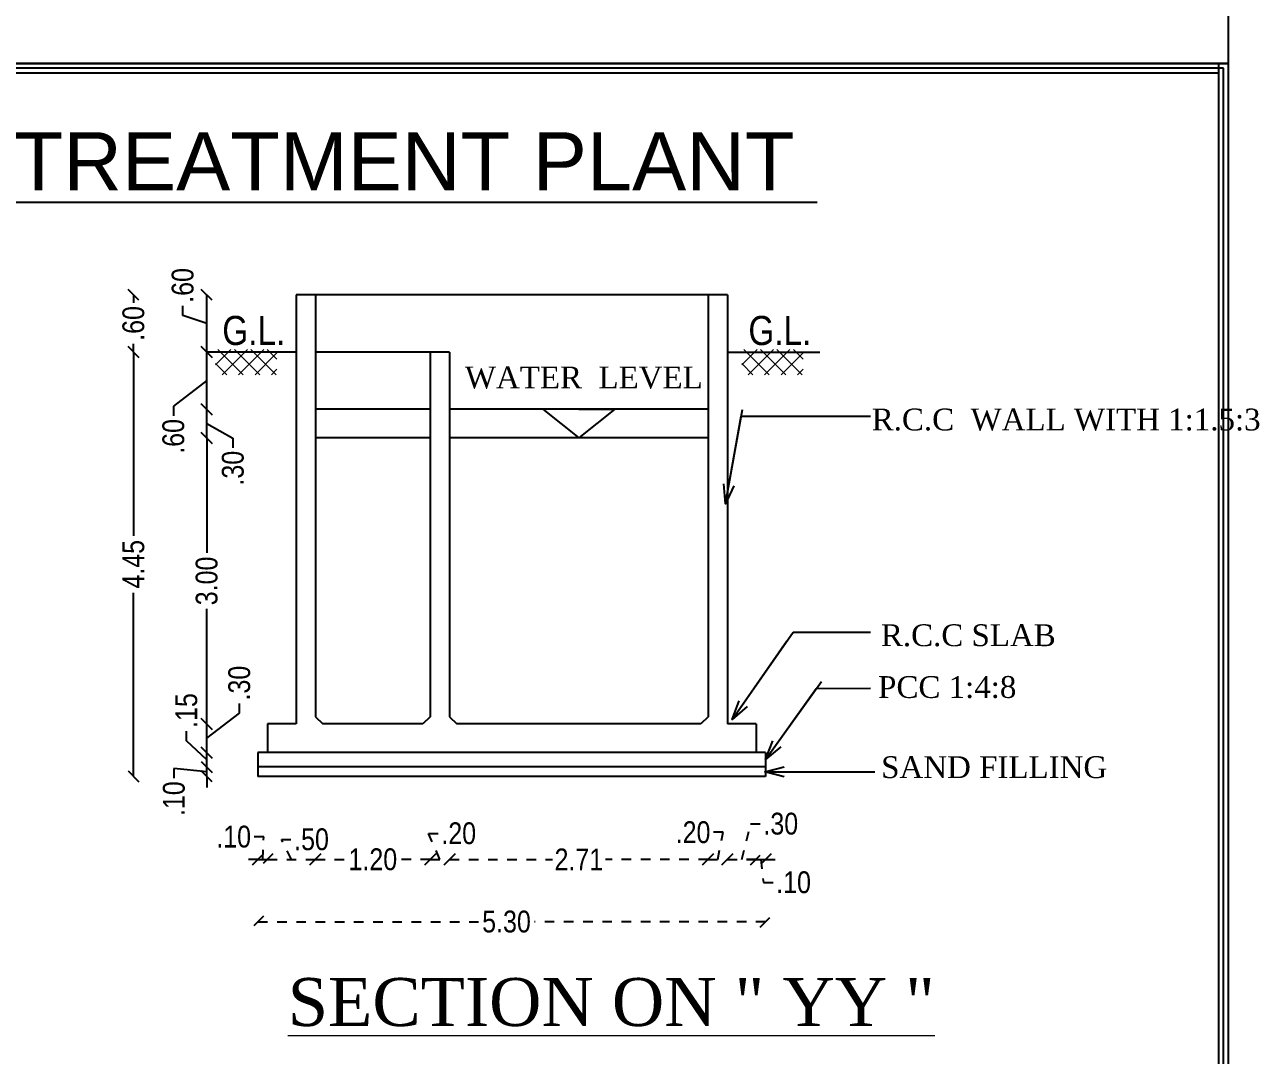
# Model space of a CAD drawing. Header units: metres. Extents: x 3396 to 3562, y 2179 to 2331.
# Drawn here: x 3548.94 to 3561.8, y 2260.98 to 2271.71 of the extents above; entities that cross this region are included whole.
import ezdxf

# ---------------------------------------------------------------- set-up
doc = ezdxf.new("R2010")
doc.units = ezdxf.units.M
doc.header["$PDMODE"] = 34
doc.linetypes.add('CENTER', pattern=[2, 1.25, -0.25, 0.25, -0.25])
for name, color, linetype in [('BLK_2_LVL_0_FRONT_SETBACK', 2, 'Continuous'), ('JOINERY', 1, 'Continuous'), ('WALL', 1, 'Continuous')]:
    doc.layers.add(name, color=color, linetype=linetype)
for name, color, linetype, lineweight in [('DIM', 140, 'Continuous', 15), ('GRID', 252, 'CENTER', 5), ('text', 7, 'Continuous', 5)]:
    doc.layers.add(name, color=color, linetype=linetype, lineweight=lineweight)
doc.styles.add('BOUND1', font='times.ttf')
doc.styles.add('HANDWRITE', font='ARIALN.TTF')
doc.styles.get("Standard").update_dxf_attribs({"font": 'arial.ttf'})
doc.dimstyles.new('APP', dxfattribs={"dimscale": 0, "dimtxt": 9, "dimasz": 4.5, "dimexe": 0.18, "dimexo": 0.0625, "dimgap": 2, "dimtad": 0, "dimlfac": 0.0254, "dimzin": 4, "dimdsep": 46, "dimtxsty": 'HANDWRITE', "dimblk1": 'OBLIQUE', "dimblk2": 'OBLIQUE', "dimsah": 1, "dimcen": 0.09, "dimse1": 1, "dimse2": 1, "dimadec": 0, "dimazin": 0, "dimtfac": 1, "dimtmove": 0, "dimatfit": 3, "dimldrblk": 'OBLIQUE', "dimfxl": 0, "dimtolj": 1, "dimtzin": 0, "dimarcsym": 0})

# ---------------------------------------------------------------- blocks, each defined once
blk = doc.blocks.new('A$C73E90540')
at = {"layer": 'WALL'}
blk.add_lwpolyline([(-17.105, -5.758), (13.291, -5.758), (13.291, 6.141), (-17.105, 6.141)], close=True, dxfattribs=at)
blk = doc.blocks.new('_Oblique')
at = {"color": 0, "linetype": 'ByBlock', "lineweight": -2}
blk.add_line((-0.5, -0.5), (0.5, 0.5), dxfattribs=at)
blk = doc.blocks.new('*D88')
at = {"layer": 'Defpoints', "color": 0}
for p in [(316259.94, -10587.26), (316269.98, -10587.26), (316269.98, -10591.2)]:
    blk.add_point(p, dxfattribs=at)
at = {"layer": 'DIM', "color": 0, "lineweight": -2}
for p, q in [((316259.94, -10587.26), (316259.94, -10582.76)), ((316259.94, -10589.23), (316246.41, -10587.93)), ((316246.41, -10587.93), (316246.41, -10591.93)), ((316259.94, -10591.2), (316259.94, -10587.26)), ((316259.94, -10591.2), (316259.94, -10587.26)), ((316259.94, -10591.2), (316259.94, -10595.7))]:
    blk.add_line(p, q, dxfattribs=at)
at = {"layer": 'DIM', "color": 0, "lineweight": -2, "xscale": 4.5, "yscale": 4.5, "zscale": 4.5}
for p, rotation in [((316259.94, -10587.26), 270), ((316259.94, -10591.2), 90)]:
    blk.add_blockref('_Oblique', p, dxfattribs=dict(at, rotation=rotation))
at = {"layer": 'DIM', "color": 0, "insert": (316246.41, -10600.36), "char_height": 9, "attachment_point": 5, "rotation": 90, "style": 'HANDWRITE'}
blk.add_mtext('\\A1;.10', dxfattribs=at)
blk = doc.blocks.new('*D89')
at = {"layer": 'Defpoints', "color": 0}
for p in [(316259.94, -10581.36), (316269.98, -10581.36), (316269.98, -10587.26)]:
    blk.add_point(p, dxfattribs=at)
at = {"layer": 'DIM', "color": 0, "lineweight": -2}
for p, q in [((316251.57, -10576.48), (316251.57, -10572.48)), ((316259.94, -10584.31), (316251.57, -10576.48)), ((316259.94, -10587.26), (316259.94, -10581.36))]:
    blk.add_line(p, q, dxfattribs=at)
at = {"layer": 'DIM', "color": 0, "lineweight": -2, "xscale": 4.5, "yscale": 4.5, "zscale": 4.5}
for p, rotation in [((316259.94, -10581.36), 90), ((316259.94, -10587.26), 270)]:
    blk.add_blockref('_Oblique', p, dxfattribs=dict(at, rotation=rotation))
at = {"layer": 'DIM', "color": 0, "insert": (316251.57, -10564), "char_height": 9, "attachment_point": 5, "rotation": 90, "style": 'HANDWRITE'}
blk.add_mtext('\\A1;.15', dxfattribs=at)
blk = doc.blocks.new('*D90')
at = {"layer": 'Defpoints', "color": 0}
for p in [(316259.94, -10569.56), (316273.91, -10569.56), (316269.98, -10581.36)]:
    blk.add_point(p, dxfattribs=at)
at = {"layer": 'DIM', "color": 0, "lineweight": -2}
for p, q in [((316259.94, -10575.46), (316273.4, -10565.14)), ((316273.4, -10565.14), (316273.4, -10561.14)), ((316259.94, -10581.36), (316259.94, -10569.56))]:
    blk.add_line(p, q, dxfattribs=at)
at = {"layer": 'DIM', "color": 0, "lineweight": -2, "xscale": 4.5, "yscale": 4.5, "zscale": 4.5}
for p, rotation in [((316259.94, -10569.56), 90), ((316259.94, -10581.36), 270)]:
    blk.add_blockref('_Oblique', p, dxfattribs=dict(at, rotation=rotation))
at = {"layer": 'DIM', "color": 0, "insert": (316273.4, -10552.7), "char_height": 9, "attachment_point": 5, "rotation": 90, "style": 'HANDWRITE'}
blk.add_mtext('\\A1;.30', dxfattribs=at)
blk = doc.blocks.new('*D91')
at = {"layer": 'Defpoints', "color": 0}
for p in [(316259.94, -10451.53), (316293.72, -10451.53), (316273.91, -10569.56)]:
    blk.add_point(p, dxfattribs=at)
at = {"layer": 'DIM', "color": 0, "lineweight": -2}
for p, q in [((316259.94, -10451.53), (316259.94, -10498.97)), ((316259.94, -10569.56), (316259.94, -10522.12))]:
    blk.add_line(p, q, dxfattribs=at)
at = {"layer": 'DIM', "color": 0, "lineweight": -2, "xscale": 4.5, "yscale": 4.5, "zscale": 4.5}
for p, rotation in [((316259.94, -10451.53), 90), ((316259.94, -10569.56), 270)]:
    blk.add_blockref('_Oblique', p, dxfattribs=dict(at, rotation=rotation))
at = {"layer": 'DIM', "color": 0, "insert": (316259.94, -10510.54), "char_height": 9, "attachment_point": 5, "rotation": 90, "style": 'HANDWRITE'}
blk.add_mtext('\\A1;3.00', dxfattribs=at)
blk = doc.blocks.new('*D92')
at = {"layer": 'Defpoints', "color": 0}
for p in [(316259.94, -10439.72), (316293.72, -10439.72), (316293.72, -10451.53)]:
    blk.add_point(p, dxfattribs=at)
at = {"layer": 'DIM', "color": 0, "lineweight": -2}
for p, q in [((316259.94, -10451.53), (316259.94, -10439.72)), ((316259.94, -10445.62), (316270.74, -10451.6)), ((316270.74, -10451.6), (316270.74, -10455.6))]:
    blk.add_line(p, q, dxfattribs=at)
at = {"layer": 'DIM', "color": 0, "lineweight": -2, "xscale": 4.5, "yscale": 4.5, "zscale": 4.5}
for p, rotation in [((316259.94, -10439.72), 90), ((316259.94, -10451.53), 270)]:
    blk.add_blockref('_Oblique', p, dxfattribs=dict(at, rotation=rotation))
at = {"layer": 'DIM', "color": 0, "insert": (316270.74, -10464.03), "char_height": 9, "attachment_point": 5, "rotation": 90, "style": 'HANDWRITE'}
blk.add_mtext('\\A1;.30', dxfattribs=at)
blk = doc.blocks.new('*D93')
at = {"layer": 'Defpoints', "color": 0}
for p in [(316259.94, -10416.12), (316293.72, -10416.12), (316293.72, -10439.72)]:
    blk.add_point(p, dxfattribs=at)
at = {"layer": 'DIM', "color": 0, "lineweight": -2}
for p, q in [((316259.94, -10439.72), (316259.94, -10416.12)), ((316259.94, -10427.92), (316246.2, -10438.47)), ((316246.2, -10438.47), (316246.2, -10442.47))]:
    blk.add_line(p, q, dxfattribs=at)
at = {"layer": 'DIM', "color": 0, "lineweight": -2, "xscale": 4.5, "yscale": 4.5, "zscale": 4.5}
for p, rotation in [((316259.94, -10416.12), 90), ((316259.94, -10439.72), 270)]:
    blk.add_blockref('_Oblique', p, dxfattribs=dict(at, rotation=rotation))
at = {"layer": 'DIM', "color": 0, "insert": (316246.2, -10450.91), "char_height": 9, "attachment_point": 5, "rotation": 90, "style": 'HANDWRITE'}
blk.add_mtext('\\A1;.60', dxfattribs=at)
blk = doc.blocks.new('*D94')
at = {"layer": 'Defpoints', "color": 0}
for p in [(316259.94, -10392.51), (316293.72, -10392.51), (316293.72, -10416.12)]:
    blk.add_point(p, dxfattribs=at)
at = {"layer": 'DIM', "color": 0, "lineweight": -2}
for p, q in [((316250.04, -10401.06), (316250.04, -10397.06)), ((316259.94, -10416.12), (316259.94, -10392.51)), ((316259.94, -10404.31), (316250.04, -10401.06))]:
    blk.add_line(p, q, dxfattribs=at)
at = {"layer": 'DIM', "color": 0, "lineweight": -2, "xscale": 4.5, "yscale": 4.5, "zscale": 4.5}
for p, rotation in [((316259.94, -10392.51), 90), ((316259.94, -10416.12), 270)]:
    blk.add_blockref('_Oblique', p, dxfattribs=dict(at, rotation=rotation))
at = {"layer": 'DIM', "color": 0, "insert": (316250.04, -10388.63), "char_height": 9, "attachment_point": 5, "rotation": 90, "style": 'HANDWRITE'}
blk.add_mtext('\\A1;.60', dxfattribs=at)
blk = doc.blocks.new('*D95')
at = {"layer": 'Defpoints', "color": 0}
for p in [(316229.71, -10416.12), (316296.8, -10416.12), (316281.07, -10591.2)]:
    blk.add_point(p, dxfattribs=at)
at = {"layer": 'DIM', "color": 0, "lineweight": -2}
for p, q in [((316229.71, -10416.12), (316229.71, -10491.9)), ((316229.71, -10591.2), (316229.71, -10515.42))]:
    blk.add_line(p, q, dxfattribs=at)
at = {"layer": 'DIM', "color": 0, "lineweight": -2, "xscale": 4.5, "yscale": 4.5, "zscale": 4.5}
for p, rotation in [((316229.71, -10416.12), 90), ((316229.71, -10591.2), 270)]:
    blk.add_blockref('_Oblique', p, dxfattribs=dict(at, rotation=rotation))
at = {"layer": 'DIM', "color": 0, "insert": (316229.71, -10503.66), "char_height": 9, "attachment_point": 5, "rotation": 90, "style": 'HANDWRITE'}
blk.add_mtext('\\A1;4.45', dxfattribs=at)
blk = doc.blocks.new('*D96')
at = {"layer": 'Defpoints', "color": 0}
for p in [(316229.71, -10392.51), (316296.8, -10392.51), (316296.8, -10416.12)]:
    blk.add_point(p, dxfattribs=at)
at = {"layer": 'DIM', "color": 0, "lineweight": -2}
for p, q in [((316229.71, -10392.51), (316229.71, -10395.88)), ((316229.71, -10416.12), (316229.71, -10412.75))]:
    blk.add_line(p, q, dxfattribs=at)
at = {"layer": 'DIM', "color": 0, "lineweight": -2, "xscale": 4.5, "yscale": 4.5, "zscale": 4.5}
for p, rotation in [((316229.71, -10392.51), 90), ((316229.71, -10416.12), 270)]:
    blk.add_blockref('_Oblique', p, dxfattribs=dict(at, rotation=rotation))
at = {"layer": 'DIM', "color": 0, "insert": (316229.71, -10404.31), "char_height": 9, "attachment_point": 5, "rotation": 90, "style": 'HANDWRITE'}
blk.add_mtext('\\A1;.60', dxfattribs=at)
blk = doc.blocks.new('*D140')
at = {"layer": 'Defpoints', "color": 0}
for p in [(316281.07, -10581.36), (316285, -10581.36), (316285, -10625.43)]:
    blk.add_point(p, dxfattribs=at)
at = {"layer": 'GRID', "color": 0, "lineweight": -2}
for p, q in [((316283.49, -10616.08), (316279.49, -10616.08)), ((316283.03, -10625.43), (316283.49, -10616.08)), ((316281.07, -10625.43), (316276.57, -10625.43)), ((316281.07, -10625.43), (316285, -10625.43)), ((316281.07, -10625.43), (316285, -10625.43)), ((316285, -10625.43), (316289.5, -10625.43))]:
    blk.add_line(p, q, dxfattribs=at)
at = {"layer": 'GRID', "color": 0, "lineweight": -2, "xscale": 4.5, "yscale": 4.5, "zscale": 4.5}
blk.add_blockref('_Oblique', (316281.07, -10625.43), dxfattribs=at)
at = {"layer": 'GRID', "color": 0, "lineweight": -2, "xscale": 4.5, "yscale": 4.5, "zscale": 4.5, "rotation": 180}
blk.add_blockref('_Oblique', (316285, -10625.43), dxfattribs=at)
at = {"layer": 'GRID', "color": 0, "insert": (316271.05, -10616.08), "char_height": 9, "attachment_point": 5, "style": 'HANDWRITE'}
blk.add_mtext('\\A1;.10', dxfattribs=at)
blk = doc.blocks.new('*D141')
at = {"layer": 'Defpoints', "color": 0}
for p in [(316304.8, -10521.08), (316285, -10581.36), (316304.8, -10625.43)]:
    blk.add_point(p, dxfattribs=at)
at = {"layer": 'GRID', "color": 0, "lineweight": -2}
for p, q in [((316294.9, -10625.43), (316290.74, -10617.18)), ((316290.74, -10617.18), (316294.74, -10617.18)), ((316285, -10625.43), (316304.8, -10625.43))]:
    blk.add_line(p, q, dxfattribs=at)
at = {"layer": 'GRID', "color": 0, "lineweight": -2, "xscale": 4.5, "yscale": 4.5, "zscale": 4.5, "rotation": 180}
blk.add_blockref('_Oblique', (316285, -10625.43), dxfattribs=at)
at = {"layer": 'GRID', "color": 0, "lineweight": -2, "xscale": 4.5, "yscale": 4.5, "zscale": 4.5}
blk.add_blockref('_Oblique', (316304.8, -10625.43), dxfattribs=at)
at = {"layer": 'GRID', "color": 0, "insert": (316303.18, -10617.18), "char_height": 9, "attachment_point": 5, "style": 'HANDWRITE'}
blk.add_mtext('\\A1;.50', dxfattribs=at)
blk = doc.blocks.new('*D142')
at = {"layer": 'Defpoints', "color": 0}
for p in [(316304.8, -10521.08), (316352.17, -10521.08), (316352.17, -10625.43)]:
    blk.add_point(p, dxfattribs=at)
at = {"layer": 'GRID', "color": 0, "lineweight": -2}
for p, q in [((316304.8, -10625.43), (316317.26, -10625.43)), ((316352.17, -10625.43), (316339.71, -10625.43))]:
    blk.add_line(p, q, dxfattribs=at)
at = {"layer": 'GRID', "color": 0, "lineweight": -2, "xscale": 4.5, "yscale": 4.5, "zscale": 4.5, "rotation": 180}
blk.add_blockref('_Oblique', (316304.8, -10625.43), dxfattribs=at)
at = {"layer": 'GRID', "color": 0, "lineweight": -2, "xscale": 4.5, "yscale": 4.5, "zscale": 4.5}
blk.add_blockref('_Oblique', (316352.17, -10625.43), dxfattribs=at)
at = {"layer": 'GRID', "color": 0, "insert": (316328.49, -10625.43), "char_height": 9, "attachment_point": 5, "style": 'HANDWRITE'}
blk.add_mtext('\\A1;1.20', dxfattribs=at)
blk = doc.blocks.new('*D143')
at = {"layer": 'Defpoints', "color": 0}
for p in [(316352.17, -10521.08), (316360.17, -10521.08), (316360.17, -10625.43)]:
    blk.add_point(p, dxfattribs=at)
at = {"layer": 'GRID', "color": 0, "lineweight": -2}
for p, q in [((316356.17, -10625.43), (316351.47, -10614.69)), ((316351.47, -10614.69), (316355.47, -10614.69)), ((316352.17, -10625.43), (316360.17, -10625.43))]:
    blk.add_line(p, q, dxfattribs=at)
at = {"layer": 'GRID', "color": 0, "lineweight": -2, "xscale": 4.5, "yscale": 4.5, "zscale": 4.5, "rotation": 180}
blk.add_blockref('_Oblique', (316352.17, -10625.43), dxfattribs=at)
at = {"layer": 'GRID', "color": 0, "lineweight": -2, "xscale": 4.5, "yscale": 4.5, "zscale": 4.5}
blk.add_blockref('_Oblique', (316360.17, -10625.43), dxfattribs=at)
at = {"layer": 'GRID', "color": 0, "insert": (316363.91, -10614.69), "char_height": 9, "attachment_point": 5, "style": 'HANDWRITE'}
blk.add_mtext('\\A1;.20', dxfattribs=at)
blk = doc.blocks.new('*D144')
at = {"layer": 'Defpoints', "color": 0}
for p in [(316360.17, -10521.08), (316466.8, -10521.08), (316466.8, -10625.43)]:
    blk.add_point(p, dxfattribs=at)
at = {"layer": 'GRID', "color": 0, "lineweight": -2}
for p, q in [((316360.17, -10625.43), (316402.55, -10625.43)), ((316466.8, -10625.43), (316424.42, -10625.43))]:
    blk.add_line(p, q, dxfattribs=at)
at = {"layer": 'GRID', "color": 0, "lineweight": -2, "xscale": 4.5, "yscale": 4.5, "zscale": 4.5, "rotation": 180}
blk.add_blockref('_Oblique', (316360.17, -10625.43), dxfattribs=at)
at = {"layer": 'GRID', "color": 0, "lineweight": -2, "xscale": 4.5, "yscale": 4.5, "zscale": 4.5}
blk.add_blockref('_Oblique', (316466.8, -10625.43), dxfattribs=at)
at = {"layer": 'GRID', "color": 0, "insert": (316413.49, -10625.43), "char_height": 9, "attachment_point": 5, "style": 'HANDWRITE'}
blk.add_mtext('\\A1;2.71', dxfattribs=at)
blk = doc.blocks.new('*D145')
at = {"layer": 'Defpoints', "color": 0}
for p in [(316466.8, -10521.08), (316474.8, -10521.08), (316474.8, -10625.43)]:
    blk.add_point(p, dxfattribs=at)
at = {"layer": 'GRID', "color": 0, "lineweight": -2}
for p, q in [((316473.05, -10614.25), (316469.05, -10614.25)), ((316470.8, -10625.43), (316473.05, -10614.25)), ((316466.8, -10625.43), (316474.8, -10625.43))]:
    blk.add_line(p, q, dxfattribs=at)
at = {"layer": 'GRID', "color": 0, "lineweight": -2, "xscale": 4.5, "yscale": 4.5, "zscale": 4.5, "rotation": 180}
blk.add_blockref('_Oblique', (316466.8, -10625.43), dxfattribs=at)
at = {"layer": 'GRID', "color": 0, "lineweight": -2, "xscale": 4.5, "yscale": 4.5, "zscale": 4.5}
blk.add_blockref('_Oblique', (316474.8, -10625.43), dxfattribs=at)
at = {"layer": 'GRID', "color": 0, "insert": (316460.61, -10614.25), "char_height": 9, "attachment_point": 5, "style": 'HANDWRITE'}
blk.add_mtext('\\A1;.20', dxfattribs=at)
blk = doc.blocks.new('*D146')
at = {"layer": 'Defpoints', "color": 0}
for p in [(316474.8, -10521.08), (316486.61, -10569.56), (316486.61, -10625.43)]:
    blk.add_point(p, dxfattribs=at)
at = {"layer": 'GRID', "color": 0, "lineweight": -2}
for p, q in [((316480.7, -10625.43), (316484.37, -10610.73)), ((316484.37, -10610.73), (316488.37, -10610.73)), ((316474.8, -10625.43), (316486.61, -10625.43))]:
    blk.add_line(p, q, dxfattribs=at)
at = {"layer": 'GRID', "color": 0, "lineweight": -2, "xscale": 4.5, "yscale": 4.5, "zscale": 4.5, "rotation": 180}
blk.add_blockref('_Oblique', (316474.8, -10625.43), dxfattribs=at)
at = {"layer": 'GRID', "color": 0, "lineweight": -2, "xscale": 4.5, "yscale": 4.5, "zscale": 4.5}
blk.add_blockref('_Oblique', (316486.61, -10625.43), dxfattribs=at)
at = {"layer": 'GRID', "color": 0, "insert": (316496.81, -10610.73), "char_height": 9, "attachment_point": 5, "style": 'HANDWRITE'}
blk.add_mtext('\\A1;.30', dxfattribs=at)
blk = doc.blocks.new('*D147')
at = {"layer": 'Defpoints', "color": 0}
for p in [(316486.61, -10569.56), (316490.54, -10581.36), (316490.54, -10625.43)]:
    blk.add_point(p, dxfattribs=at)
at = {"layer": 'GRID', "color": 0, "lineweight": -2}
for p, q in [((316486.61, -10625.43), (316482.11, -10625.43)), ((316486.61, -10625.43), (316490.54, -10625.43)), ((316486.61, -10625.43), (316490.54, -10625.43)), ((316488.57, -10625.43), (316489.65, -10634.91)), ((316490.54, -10625.43), (316495.04, -10625.43)), ((316489.65, -10634.91), (316493.65, -10634.91))]:
    blk.add_line(p, q, dxfattribs=at)
at = {"layer": 'GRID', "color": 0, "lineweight": -2, "xscale": 4.5, "yscale": 4.5, "zscale": 4.5}
blk.add_blockref('_Oblique', (316486.61, -10625.43), dxfattribs=at)
at = {"layer": 'GRID', "color": 0, "lineweight": -2, "xscale": 4.5, "yscale": 4.5, "zscale": 4.5, "rotation": 180}
blk.add_blockref('_Oblique', (316490.54, -10625.43), dxfattribs=at)
at = {"layer": 'GRID', "color": 0, "insert": (316502.09, -10634.91), "char_height": 9, "attachment_point": 5, "style": 'HANDWRITE'}
blk.add_mtext('\\A1;.10', dxfattribs=at)
blk = doc.blocks.new('*D148')
at = {"layer": 'Defpoints', "color": 0}
for p in [(316281.07, -10591.2), (316490.54, -10591.2), (316490.54, -10651.12)]:
    blk.add_point(p, dxfattribs=at)
at = {"layer": 'GRID', "color": 0, "lineweight": -2}
for p, q in [((316281.07, -10651.12), (316372.06, -10651.12)), ((316490.54, -10651.12), (316395.21, -10651.12))]:
    blk.add_line(p, q, dxfattribs=at)
at = {"layer": 'GRID', "color": 0, "lineweight": -2, "xscale": 4.5, "yscale": 4.5, "zscale": 4.5, "rotation": 180}
blk.add_blockref('_Oblique', (316281.07, -10651.12), dxfattribs=at)
at = {"layer": 'GRID', "color": 0, "lineweight": -2, "xscale": 4.5, "yscale": 4.5, "zscale": 4.5}
blk.add_blockref('_Oblique', (316490.54, -10651.12), dxfattribs=at)
at = {"layer": 'GRID', "color": 0, "insert": (316383.64, -10651.12), "char_height": 9, "attachment_point": 5, "style": 'HANDWRITE'}
blk.add_mtext('\\A1;5.30', dxfattribs=at)
blk = doc.blocks.new('FVXV')
at = {"layer": 'GRID'}
h = blk.add_hatch(dxfattribs=at)
h.set_pattern_fill('NET', color=256, scale=38.4, angle=45, style=0)
h.set_pattern_definition([(45, (314547.528, -11290.341), (-3.394113, 3.394113), []), (135, (314547.528, -11290.341), (-3.394113, -3.394113), [])])
h.paths.add_polyline_path([(316288.913, -10415.046), (316263.606, -10415.046), (316263.606, -10425.503), (316288.913, -10425.503)])
h = blk.add_hatch(dxfattribs=at)
h.set_pattern_fill('NET', color=256, scale=38.4, angle=45, style=0)
h.set_pattern_definition([(45, (314764.6105, -11290.341), (-3.394113, 3.394113), []), (135, (314764.6105, -11290.341), (-3.394113, -3.394113), [])])
h.paths.add_polyline_path([(316505.996, -10415.046), (316480.688, -10415.046), (316480.688, -10425.503), (316505.996, -10425.503)])
at = {"color": 2}
blk.add_line((316677.554, -11077.785), (316677.554, -10297.061), dxfattribs=at)
for points in [[(316681.554, -10297.061), (315670.472, -10297.061), (315670.472, -11096.474), (316681.554, -11096.474)], [(316679.554, -10299.061), (315672.472, -10299.061), (315672.472, -11094.474), (316679.554, -11094.474)], [(316677.554, -10301.061), (315674.472, -10301.061), (315674.472, -11092.474), (316677.554, -11092.474)]]:
    blk.add_lwpolyline(points, close=True, dxfattribs=at)
at = {"layer": 'JOINERY'}
for p, q in [((316413.488, -10439.722), (316398.677, -10439.722)), ((316398.677, -10439.722), (316413.488, -10451.525)), ((316413.488, -10439.722), (316428.299, -10439.722)), ((316428.299, -10439.722), (316413.488, -10451.525))]:
    blk.add_line(p, q, dxfattribs=at)
at = {"layer": 'WALL', "lineweight": -2}
for p, q in [((316296.803, -10392.509), (316296.803, -10569.558)), ((316474.803, -10392.509), (316296.803, -10392.509)), ((316304.803, -10392.509), (316304.803, -10566.558)), ((316466.803, -10392.509), (316466.803, -10566.558)), ((316474.803, -10392.509), (316474.803, -10569.558)), ((316296.803, -10416.116), (316260.403, -10416.116)), ((316360.172, -10416.116), (316304.803, -10416.116)), ((316352.172, -10416.116), (316352.172, -10566.558)), ((316360.172, -10416.116), (316360.172, -10566.558)), ((316474.803, -10416.116), (316512.881, -10416.116)), ((316352.172, -10439.722), (316304.803, -10439.722)), ((316466.803, -10439.722), (316360.172, -10439.722)), ((316352.172, -10451.525), (316304.803, -10451.525)), ((316466.803, -10451.525), (316360.172, -10451.525)), ((316285, -10569.558), (316285, -10581.361)), ((316296.803, -10569.558), (316285, -10569.558)), ((316304.803, -10566.558), (316307.803, -10569.558)), ((316349.172, -10569.558), (316307.803, -10569.558)), ((316352.172, -10566.558), (316349.172, -10569.558)), ((316360.172, -10566.558), (316363.172, -10569.558)), ((316463.803, -10569.558), (316363.172, -10569.558)), ((316466.803, -10566.558), (316463.803, -10569.558)), ((316486.607, -10569.558), (316474.803, -10569.558)), ((316486.607, -10569.558), (316486.607, -10581.361)), ((316281.066, -10581.361), (316281.066, -10591.197)), ((316490.541, -10581.361), (316281.066, -10581.361)), ((316490.541, -10581.361), (316490.541, -10591.197)), ((316490.541, -10587.263), (316281.066, -10587.263)), ((316490.541, -10591.197), (316281.066, -10591.197))]:
    blk.add_line(p, q, dxfattribs=at)
at = {"layer": 'BLK_2_LVL_0_FRONT_SETBACK'}
blk.add_text('%%UWASTE WATER TREATMENT PLANT ', height=24, dxfattribs=at).set_placement((315921.387, -10349.439))
at = {"layer": 'text'}
for s, height, style, p in [('G.L.', 12, 'HANDWRITE', (316266.362, -10413.22)), ('G.L.', 12, 'HANDWRITE', (316483.445, -10413.22)), ('WATER  LEVEL', 9, 'BOUND1', (316366.469, -10431.101)), ('R.C.C  WALL WITH 1:1.5:3', 9, 'BOUND1', (316534.329, -10448.441)), ('R.C.C SLAB', 9, 'BOUND1', (316538.126, -10537.437)), ('PCC 1:4:8', 9, 'BOUND1', (316536.972, -10558.808)), ('SAND FILLING', 9, 'BOUND1', (316538.239, -10591.862)), ('%%USECTION ON " YY "', 19.8, 'BOUND1', (316293.376, -10694.136))]:
    blk.add_text(s, height=height, dxfattribs=dict(at, style=style)).set_placement(p)
at = {"layer": 'DIM'}
for base, p1, p2, picture, middle in [((316259.935, -10392.509), (316293.717, -10416.116), (316293.717, -10392.509), '*D94', (316250.042, -10395.064)), ((316259.935, -10416.116), (316293.717, -10439.722), (316293.717, -10416.116), '*D93', (316246.203, -10444.472)), ((316259.935, -10439.722), (316293.717, -10451.525), (316293.717, -10439.722), '*D92', (316270.742, -10457.597)), ((316259.935, -10569.558), (316269.98, -10581.361), (316273.914, -10569.558), '*D90', (316273.396, -10559.142)), ((316259.935, -10581.361), (316269.98, -10587.263), (316269.98, -10581.361), '*D89', (316251.569, -10570.479)), ((316259.935, -10587.263), (316269.98, -10591.197), (316269.98, -10587.263), '*D88', (316246.406, -10593.926))]:
    dim = blk.add_linear_dim(base=base, p1=p1, p2=p2, angle=90, dimstyle='APP', override={"dimscale": 1, "dimtmove": 1}, dxfattribs=at)
    dim.commit()
    dim.dimension.update_dxf_attribs({"geometry": picture, "text_midpoint": middle, "dimtype": 128})
for base, p1, p2, override, picture, middle in [((316229.707, -10392.509), (316296.803, -10416.116), (316296.803, -10392.509), {"dimscale": 1, "dimtmove": 1}, '*D96', (316229.707, -10404.312)), ((316229.707, -10416.116), (316281.066, -10591.197), (316296.803, -10416.116), {"dimscale": 1}, '*D95', (316229.707, -10503.657)), ((316259.935, -10451.525), (316273.914, -10569.558), (316293.717, -10451.525), {"dimscale": 1, "dimtmove": 1}, '*D91', (316259.935, -10510.542))]:
    dim = blk.add_linear_dim(base=base, p1=p1, p2=p2, angle=90, dimstyle='APP', override=override, dxfattribs=at)
    dim.commit()
    dim.dimension.update_dxf_attribs({"geometry": picture, "text_midpoint": middle})
at = {"layer": 'GRID'}
for base, p1, p2, picture, middle in [((316304.803, -10625.43), (316285, -10581.361), (316304.803, -10521.079), '*D141', (316296.743, -10617.183)), ((316360.172, -10625.43), (316352.172, -10521.079), (316360.172, -10521.079), '*D143', (316357.47, -10614.689)), ((316474.803, -10625.43), (316466.803, -10521.079), (316474.803, -10521.079), '*D145', (316467.049, -10614.249)), ((316486.607, -10625.43), (316474.803, -10521.079), (316486.607, -10569.558), '*D146', (316490.372, -10610.732)), ((316490.541, -10625.43), (316486.607, -10569.558), (316490.541, -10581.361), '*D147', (316495.653, -10634.913)), ((316285, -10625.43), (316281.066, -10581.361), (316285, -10581.361), '*D140', (316277.487, -10616.084))]:
    dim = blk.add_linear_dim(base=base, p1=p1, p2=p2, dimstyle='APP', override={"dimscale": 1, "dimtmove": 1, "dimfxl": 0.18}, dxfattribs=at)
    dim.commit()
    dim.dimension.update_dxf_attribs({"geometry": picture, "text_midpoint": middle, "dimtype": 128})
for base, p1, p2, picture, middle in [((316352.172, -10625.43), (316304.803, -10521.079), (316352.172, -10521.079), '*D142', (316328.488, -10625.43)), ((316466.803, -10625.43), (316360.172, -10521.079), (316466.803, -10521.079), '*D144', (316413.488, -10625.43))]:
    dim = blk.add_linear_dim(base=base, p1=p1, p2=p2, dimstyle='APP', override={"dimscale": 1, "dimtmove": 1, "dimfxl": 0.18}, dxfattribs=at)
    dim.commit()
    dim.dimension.update_dxf_attribs({"geometry": picture, "text_midpoint": middle})
dim = blk.add_linear_dim(base=(316490.541, -10651.124), p1=(316281.066, -10591.197), p2=(316490.541, -10591.197), text='5.30', dimstyle='APP', override={"dimscale": 1, "dimfxl": 0.18}, dxfattribs=at)
dim.commit()
dim.dimension.update_dxf_attribs({"geometry": '*D148', "text_midpoint": (316383.637, -10651.124), "dimtype": 128})
at = {"layer": 'DIM'}
for points in [[(316473.999, -10478.777), (316480.485, -10442.615), (316533.796, -10442.615)], [(316476.723, -10567.773), (316501.9, -10531.611), (316533.796, -10531.611)], [(316490.541, -10584.269), (316511.463, -10554.946), (316533.796, -10554.785)], [(316490.223, -10589.28), (316535.627, -10589.28)]]:
    blk.add_leader(points, dimstyle='APP', override={"dimscale": 1, "dimasz": 8, "dimldrblk": 'Open30'}, dxfattribs=at)

msp = doc.modelspace()

# ---------------------------------------------------------------- block references
at = {"linetype": 'ByBlock', "lineweight": 30, "xscale": 0.7303839005578338, "yscale": 0.7303839005578338, "zscale": 0.7303839005578338}
msp.add_blockref('A$C73E90540', (3551.76659, 2275.50961), dxfattribs=at)
at = {"xscale": 0.0252380332165683, "yscale": 0.0252380332165683, "zscale": 0.0252380332165683}
msp.add_blockref('FVXV', (-4430.94521, 2531.18151), dxfattribs=at)

doc.saveas('drawing.dxf')
